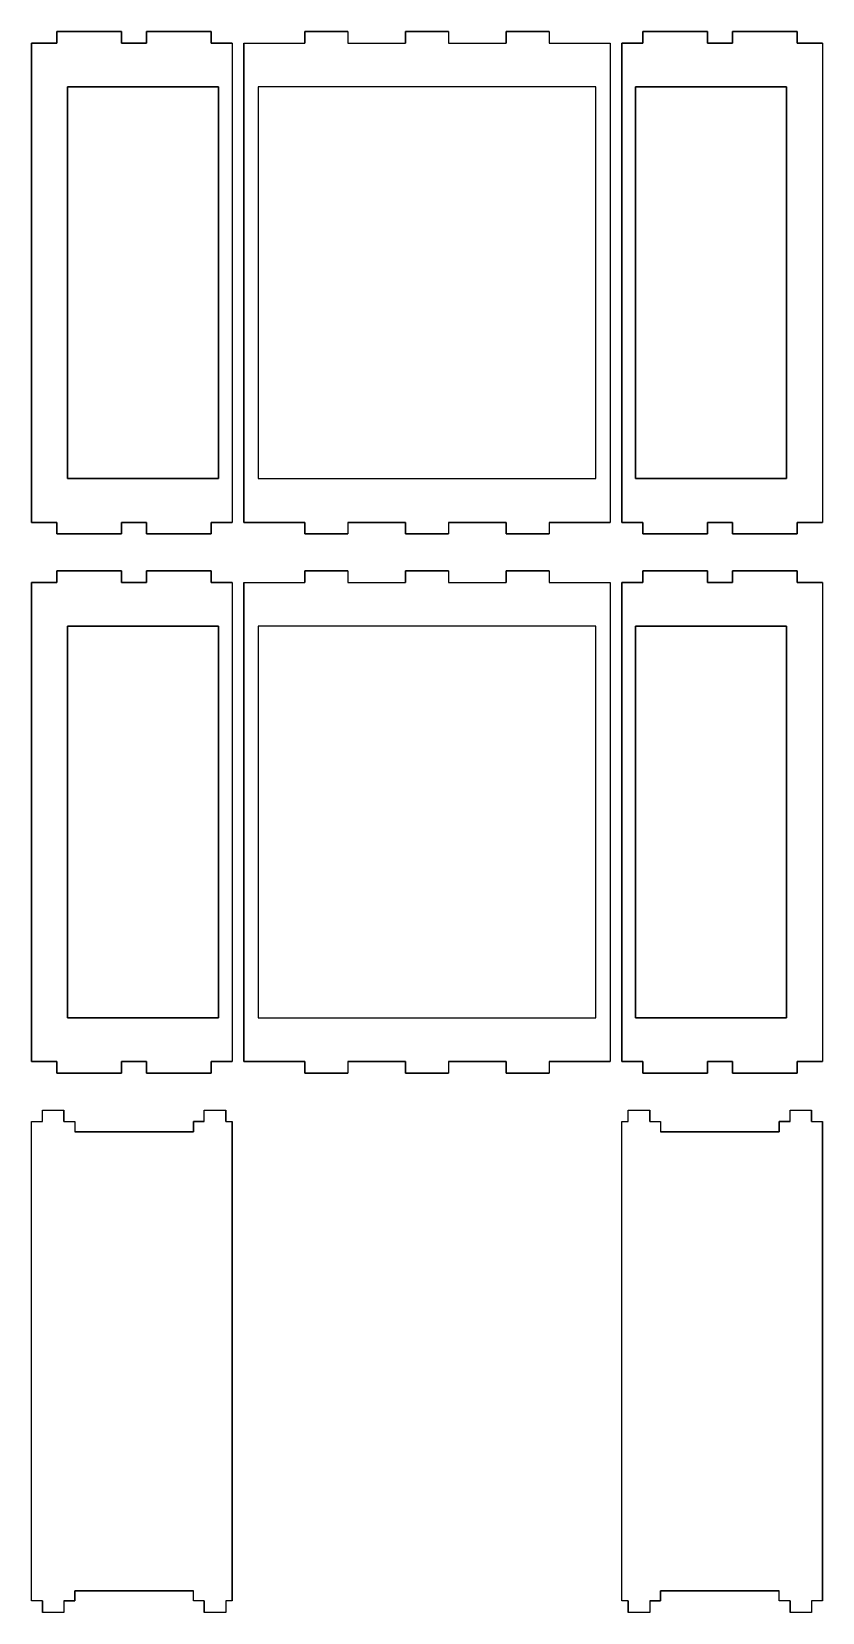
# Model space of a CAD drawing. Header units: millimetres. Extents: x 13 to 931, y 10 to 457.
# Drawn here: x 13 to 233, y 12.8 to 452.5 of the extents above; entities that cross this region are included whole.
import ezdxf

# ---------------------------------------------------------------- set-up
doc = ezdxf.new("R2010")
doc.units = ezdxf.units.MM
doc.layers.add('Inserts Sketch', color=7, linetype='Continuous')

msp = doc.modelspace()

# ---------------------------------------------------------------- linework, layer by layer
at = {"layer": 'Inserts Sketch'}
for p, q in [((13, 449.25, 250.65), (13, 315.95, 250.65)), ((13, 449.25, 250.65), (13, 315.95, 250.65)), ((20, 449.25, 250.65), (13, 449.25, 250.65)), ((13, 315.95, 250.65), (13, 449.25, 250.65)), ((13, 449.25, 250.65), (20, 449.25, 250.65)), ((13, 449.25, 250.65), (20, 449.25, 250.65)), ((20, 452.45, 250.65), (38, 452.45, 250.65)), ((20, 452.45, 250.65), (20, 449.25, 250.65)), ((20, 452.45, 250.65), (38, 452.45, 250.65)), ((20, 449.25, 250.65), (20, 452.45, 250.65)), ((20, 449.25, 250.65), (20, 452.45, 250.65)), ((38, 452.45, 250.65), (20, 452.45, 250.65)), ((38, 449.25, 250.65), (38, 452.45, 250.65)), ((38, 452.45, 250.65), (38, 449.25, 250.65)), ((38, 452.45, 250.65), (38, 449.25, 250.65)), ((38, 449.25, 250.65), (45, 449.25, 250.65)), ((38, 449.25, 250.65), (45, 449.25, 250.65)), ((45, 449.25, 250.65), (38, 449.25, 250.65)), ((45, 452.45, 250.65), (63, 452.45, 250.65)), ((45, 449.25, 250.65), (45, 452.45, 250.65)), ((45, 452.45, 250.65), (63, 452.45, 250.65)), ((63, 452.45, 250.65), (45, 452.45, 250.65)), ((45, 452.45, 250.65), (45, 449.25, 250.65)), ((45, 449.25, 250.65), (45, 452.45, 250.65)), ((63, 452.45, 250.65), (63, 449.25, 250.65)), ((63, 452.45, 250.65), (63, 449.25, 250.65)), ((63, 449.25, 250.65), (63, 452.45, 250.65)), ((63, 449.25, 250.65), (68.8, 449.25, 250.65)), ((63, 449.25, 250.65), (68.8, 449.25, 250.65)), ((68.8, 449.25, 250.65), (63, 449.25, 250.65)), ((68.8, 449.25, 250.65), (68.8, 315.95, 250.65)), ((68.8, 449.25, 250.65), (68.8, 315.95, 250.65)), ((68.8, 449.25, 250.65), (68.8, 315.95, 250.65)), ((72, 449.25, 250.65), (72, 315.95, 250.65)), ((72, 449.25, 250.65), (89, 449.25, 250.65)), ((72, 449.25, 250.65), (72, 315.95, 250.65)), ((72, 449.25, 250.65), (89, 449.25, 250.65)), ((72, 449.25, 250.65), (89, 449.25, 250.65)), ((72, 315.95, 250.65), (72, 449.25, 250.65)), ((89, 449.25, 250.65), (89, 452.45, 250.65)), ((89, 452.45, 250.65), (101, 452.45, 250.65)), ((89, 452.45, 250.65), (101, 452.45, 250.65)), ((89, 452.45, 250.65), (89, 449.25, 250.65)), ((101, 452.45, 250.65), (89, 452.45, 250.65)), ((89, 452.45, 250.65), (89, 449.25, 250.65)), ((101, 452.45, 250.65), (101, 449.25, 250.65)), ((101, 452.45, 250.65), (101, 449.25, 250.65)), ((101, 452.45, 250.65), (101, 449.25, 250.65)), ((101, 449.25, 250.65), (117, 449.25, 250.65)), ((101, 449.25, 250.65), (117, 449.25, 250.65)), ((101, 449.25, 250.65), (117, 449.25, 250.65)), ((117, 452.45, 250.65), (117, 449.25, 250.65)), ((117, 449.25, 250.65), (117, 452.45, 250.65)), ((117, 452.45, 250.65), (117, 449.25, 250.65)), ((117, 452.45, 250.65), (129, 452.45, 250.65)), ((117, 452.45, 250.65), (129, 452.45, 250.65)), ((129, 452.45, 250.65), (117, 452.45, 250.65)), ((129, 452.45, 250.65), (129, 449.25, 250.65)), ((129, 452.45, 250.65), (129, 449.25, 250.65)), ((129, 452.45, 250.65), (129, 449.25, 250.65)), ((129, 449.25, 250.65), (145, 449.25, 250.65)), ((129, 449.25, 250.65), (145, 449.25, 250.65)), ((129, 449.25, 250.65), (145, 449.25, 250.65)), ((145, 452.45, 250.65), (157, 452.45, 250.65)), ((145, 452.45, 250.65), (145, 449.25, 250.65)), ((157, 452.45, 250.65), (145, 452.45, 250.65)), ((145, 452.45, 250.65), (145, 449.25, 250.65)), ((145, 452.45, 250.65), (157, 452.45, 250.65)), ((145, 449.25, 250.65), (145, 452.45, 250.65)), ((157, 452.45, 250.65), (157, 449.25, 250.65)), ((157, 452.45, 250.65), (157, 449.25, 250.65)), ((157, 452.45, 250.65), (157, 449.25, 250.65)), ((157, 449.25, 250.65), (174, 449.25, 250.65)), ((157, 449.25, 250.65), (174, 449.25, 250.65)), ((157, 449.25, 250.65), (174, 449.25, 250.65)), ((174, 449.25, 250.65), (174, 315.95, 250.65)), ((174, 449.25, 250.65), (174, 315.95, 250.65)), ((174, 449.25, 250.65), (174, 315.95, 250.65)), ((177.2, 449.25, 250.65), (183, 449.25, 250.65)), ((177.2, 449.25, 250.65), (177.2, 315.95, 250.65)), ((177.2, 449.25, 250.65), (177.2, 315.95, 250.65)), ((177.2, 449.25, 250.65), (183, 449.25, 250.65)), ((183, 449.25, 250.65), (177.2, 449.25, 250.65)), ((177.2, 315.95, 250.65), (177.2, 449.25, 250.65)), ((183, 449.25, 250.65), (183, 452.45, 250.65)), ((183, 452.45, 250.65), (183, 449.25, 250.65)), ((183, 452.45, 250.65), (201, 452.45, 250.65)), ((183, 452.45, 250.65), (201, 452.45, 250.65)), ((183, 449.25, 250.65), (183, 452.45, 250.65)), ((201, 452.45, 250.65), (183, 452.45, 250.65)), ((201, 452.45, 250.65), (201, 449.25, 250.65)), ((201, 449.25, 250.65), (201, 452.45, 250.65)), ((201, 452.45, 250.65), (201, 449.25, 250.65)), ((208, 449.25, 250.65), (201, 449.25, 250.65)), ((201, 449.25, 250.65), (208, 449.25, 250.65)), ((201, 449.25, 250.65), (208, 449.25, 250.65)), ((208, 452.45, 250.65), (226, 452.45, 250.65)), ((208, 452.45, 250.65), (208, 449.25, 250.65)), ((208, 452.45, 250.65), (226, 452.45, 250.65)), ((226, 452.45, 250.65), (208, 452.45, 250.65)), ((208, 449.25, 250.65), (208, 452.45, 250.65)), ((208, 449.25, 250.65), (208, 452.45, 250.65)), ((226, 452.45, 250.65), (226, 449.25, 250.65)), ((226, 452.45, 250.65), (226, 449.25, 250.65)), ((226, 449.25, 250.65), (226, 452.45, 250.65)), ((233, 449.25, 250.65), (226, 449.25, 250.65)), ((226, 449.25, 250.65), (233, 449.25, 250.65)), ((226, 449.25, 250.65), (233, 449.25, 250.65)), ((233, 449.25, 250.65), (233, 315.95, 250.65)), ((233, 449.25, 250.65), (233, 315.95, 250.65)), ((233, 449.25, 250.65), (233, 315.95, 250.65)), ((23, 437.08, 250.65), (23, 328.12, 250.65)), ((65, 437.08, 250.65), (23, 437.08, 250.65)), ((23, 328.12, 250.65), (23, 437.08, 250.65)), ((23, 437.08, 250.65), (65, 437.08, 250.65)), ((23, 437.08, 250.65), (23, 328.12, 250.65)), ((65, 437.08, 250.65), (23, 437.08, 250.65)), ((65, 437.08, 250.65), (65, 328.12, 250.65)), ((65, 328.12, 250.65), (65, 437.08, 250.65)), ((65, 328.12, 250.65), (65, 437.08, 250.65)), ((170, 437.08, 250.65), (76, 437.08, 250.65)), ((76, 437.08, 250.65), (76, 328.12, 250.65)), ((76, 437.08, 250.65), (76, 328.12, 250.65)), ((76, 437.08, 250.65), (76, 328.12, 250.65)), ((170, 437.08, 250.65), (76, 437.08, 250.65)), ((170, 437.08, 250.65), (76, 437.08, 250.65)), ((170, 328.12, 250.65), (170, 437.08, 250.65)), ((170, 328.12, 250.65), (170, 437.08, 250.65)), ((170, 328.12, 250.65), (170, 437.08, 250.65)), ((223, 437.08, 250.65), (181, 437.08, 250.65)), ((181, 437.08, 250.65), (181, 328.12, 250.65)), ((181, 437.08, 250.65), (181, 328.12, 250.65)), ((181, 328.12, 250.65), (181, 437.08, 250.65)), ((223, 437.08, 250.65), (181, 437.08, 250.65)), ((181, 437.08, 250.65), (223, 437.08, 250.65)), ((223, 437.08, 250.65), (223, 328.12, 250.65)), ((223, 328.12, 250.65), (223, 437.08, 250.65)), ((223, 328.12, 250.65), (223, 437.08, 250.65)), ((65, 328.12, 250.65), (23, 328.12, 250.65)), ((23, 328.12, 250.65), (65, 328.12, 250.65)), ((23, 328.12, 250.65), (65, 328.12, 250.65)), ((76, 328.12, 250.65), (170, 328.12, 250.65)), ((76, 328.12, 250.65), (170, 328.12, 250.65)), ((76, 328.12, 250.65), (170, 328.12, 250.65)), ((181, 328.12, 250.65), (223, 328.12, 250.65)), ((223, 328.12, 250.65), (181, 328.12, 250.65)), ((181, 328.12, 250.65), (223, 328.12, 250.65)), ((20, 315.95, 250.65), (13, 315.95, 250.65)), ((20, 315.95, 250.65), (13, 315.95, 250.65)), ((13, 315.95, 250.65), (20, 315.95, 250.65)), ((20, 315.95, 250.65), (20, 312.75, 250.65)), ((20, 312.75, 250.65), (20, 315.95, 250.65)), ((20, 312.75, 250.65), (20, 315.95, 250.65)), ((38, 312.75, 250.65), (20, 312.75, 250.65)), ((20, 312.75, 250.65), (38, 312.75, 250.65)), ((38, 312.75, 250.65), (20, 312.75, 250.65)), ((38, 315.95, 250.65), (38, 312.75, 250.65)), ((38, 312.75, 250.65), (38, 315.95, 250.65)), ((38, 315.95, 250.65), (45, 315.95, 250.65)), ((38, 315.95, 250.65), (38, 312.75, 250.65)), ((45, 315.95, 250.65), (38, 315.95, 250.65)), ((45, 315.95, 250.65), (38, 315.95, 250.65)), ((45, 312.75, 250.65), (45, 315.95, 250.65)), ((45, 312.75, 250.65), (45, 315.95, 250.65)), ((45, 315.95, 250.65), (45, 312.75, 250.65)), ((63, 312.75, 250.65), (45, 312.75, 250.65)), ((63, 312.75, 250.65), (45, 312.75, 250.65)), ((45, 312.75, 250.65), (63, 312.75, 250.65)), ((63, 315.95, 250.65), (63, 312.75, 250.65)), ((63, 315.95, 250.65), (68.8, 315.95, 250.65)), ((63, 315.95, 250.65), (63, 312.75, 250.65)), ((68.8, 315.95, 250.65), (63, 315.95, 250.65)), ((68.8, 315.95, 250.65), (63, 315.95, 250.65)), ((63, 312.75, 250.65), (63, 315.95, 250.65)), ((72, 315.95, 250.65), (89, 315.95, 250.65)), ((72, 315.95, 250.65), (89, 315.95, 250.65)), ((89, 315.95, 250.65), (72, 315.95, 250.65)), ((89, 315.95, 250.65), (89, 312.75, 250.65)), ((89, 315.95, 250.65), (89, 312.75, 250.65)), ((89, 312.75, 250.65), (89, 315.95, 250.65)), ((89, 312.75, 250.65), (101, 312.75, 250.65)), ((101, 312.75, 250.65), (89, 312.75, 250.65)), ((101, 312.75, 250.65), (89, 312.75, 250.65)), ((101, 315.95, 250.65), (101, 312.75, 250.65)), ((101, 315.95, 250.65), (117, 315.95, 250.65)), ((117, 315.95, 250.65), (101, 315.95, 250.65)), ((101, 315.95, 250.65), (101, 312.75, 250.65)), ((101, 315.95, 250.65), (117, 315.95, 250.65)), ((101, 315.95, 250.65), (101, 312.75, 250.65)), ((117, 315.95, 250.65), (117, 312.75, 250.65)), ((117, 315.95, 250.65), (117, 312.75, 250.65)), ((117, 312.75, 250.65), (117, 315.95, 250.65)), ((129, 312.75, 250.65), (117, 312.75, 250.65)), ((129, 312.75, 250.65), (117, 312.75, 250.65)), ((117, 312.75, 250.65), (129, 312.75, 250.65)), ((129, 315.95, 250.65), (129, 312.75, 250.65)), ((129, 315.95, 250.65), (145, 315.95, 250.65)), ((129, 315.95, 250.65), (129, 312.75, 250.65)), ((129, 315.95, 250.65), (129, 312.75, 250.65)), ((145, 315.95, 250.65), (129, 315.95, 250.65)), ((129, 315.95, 250.65), (145, 315.95, 250.65)), ((145, 315.95, 250.65), (145, 312.75, 250.65)), ((145, 312.75, 250.65), (145, 315.95, 250.65)), ((145, 315.95, 250.65), (145, 312.75, 250.65)), ((145, 312.75, 250.65), (157, 312.75, 250.65)), ((157, 312.75, 250.65), (145, 312.75, 250.65)), ((157, 312.75, 250.65), (145, 312.75, 250.65)), ((157, 315.95, 250.65), (174, 315.95, 250.65)), ((157, 315.95, 250.65), (157, 312.75, 250.65)), ((157, 315.95, 250.65), (157, 312.75, 250.65)), ((174, 315.95, 250.65), (157, 315.95, 250.65)), ((157, 315.95, 250.65), (157, 312.75, 250.65)), ((157, 315.95, 250.65), (174, 315.95, 250.65)), ((183, 315.95, 250.65), (177.2, 315.95, 250.65)), ((177.2, 315.95, 250.65), (183, 315.95, 250.65)), ((183, 315.95, 250.65), (177.2, 315.95, 250.65)), ((183, 312.75, 250.65), (183, 315.95, 250.65)), ((183, 315.95, 250.65), (183, 312.75, 250.65)), ((183, 312.75, 250.65), (183, 315.95, 250.65)), ((201, 312.75, 250.65), (183, 312.75, 250.65)), ((201, 312.75, 250.65), (183, 312.75, 250.65)), ((183, 312.75, 250.65), (201, 312.75, 250.65)), ((201, 312.75, 250.65), (201, 315.95, 250.65)), ((208, 315.95, 250.65), (201, 315.95, 250.65)), ((201, 315.95, 250.65), (201, 312.75, 250.65)), ((201, 315.95, 250.65), (208, 315.95, 250.65)), ((208, 315.95, 250.65), (201, 315.95, 250.65)), ((201, 315.95, 250.65), (201, 312.75, 250.65)), ((208, 315.95, 250.65), (208, 312.75, 250.65)), ((208, 312.75, 250.65), (208, 315.95, 250.65)), ((208, 312.75, 250.65), (208, 315.95, 250.65)), ((226, 312.75, 250.65), (208, 312.75, 250.65)), ((208, 312.75, 250.65), (226, 312.75, 250.65)), ((226, 312.75, 250.65), (208, 312.75, 250.65)), ((226, 315.95, 250.65), (233, 315.95, 250.65)), ((226, 312.75, 250.65), (226, 315.95, 250.65)), ((233, 315.95, 250.65), (226, 315.95, 250.65)), ((233, 315.95, 250.65), (226, 315.95, 250.65)), ((226, 315.95, 250.65), (226, 312.75, 250.65)), ((226, 315.95, 250.65), (226, 312.75, 250.65)), ((13, 299.25, 250.65), (20, 299.25, 250.65)), ((13, 165.95, 250.65), (13, 299.25, 250.65)), ((13, 299.25, 250.65), (13, 165.95, 250.65)), ((20, 299.25, 250.65), (13, 299.25, 250.65)), ((13, 299.25, 250.65), (13, 165.95, 250.65)), ((13, 299.25, 250.65), (20, 299.25, 250.65)), ((20, 302.45, 250.65), (38, 302.45, 250.65)), ((20, 302.45, 250.65), (38, 302.45, 250.65)), ((20, 299.25, 250.65), (20, 302.45, 250.65)), ((20, 302.45, 250.65), (20, 299.25, 250.65)), ((38, 302.45, 250.65), (20, 302.45, 250.65)), ((20, 299.25, 250.65), (20, 302.45, 250.65)), ((38, 299.25, 250.65), (38, 302.45, 250.65)), ((38, 302.45, 250.65), (38, 299.25, 250.65)), ((38, 302.45, 250.65), (38, 299.25, 250.65)), ((38, 299.25, 250.65), (45, 299.25, 250.65)), ((38, 299.25, 250.65), (45, 299.25, 250.65)), ((45, 299.25, 250.65), (38, 299.25, 250.65)), ((45, 302.45, 250.65), (63, 302.45, 250.65)), ((45, 302.45, 250.65), (63, 302.45, 250.65)), ((45, 299.25, 250.65), (45, 302.45, 250.65)), ((45, 299.25, 250.65), (45, 302.45, 250.65)), ((63, 302.45, 250.65), (45, 302.45, 250.65)), ((45, 302.45, 250.65), (45, 299.25, 250.65)), ((63, 302.45, 250.65), (63, 299.25, 250.65)), ((63, 299.25, 250.65), (63, 302.45, 250.65)), ((63, 302.45, 250.65), (63, 299.25, 250.65)), ((63, 299.25, 250.65), (68.8, 299.25, 250.65)), ((63, 299.25, 250.65), (68.8, 299.25, 250.65)), ((68.8, 299.25, 250.65), (63, 299.25, 250.65)), ((68.8, 299.25, 250.65), (68.8, 165.95, 250.65)), ((68.8, 299.25, 250.65), (68.8, 165.95, 250.65)), ((68.8, 299.25, 250.65), (68.8, 165.95, 250.65)), ((72, 299.25, 250.65), (89, 299.25, 250.65)), ((72, 299.25, 250.65), (72, 165.95, 250.65)), ((72, 299.25, 250.65), (72, 165.95, 250.65)), ((72, 165.95, 250.65), (72, 299.25, 250.65)), ((72, 299.25, 250.65), (89, 299.25, 250.65)), ((72, 299.25, 250.65), (89, 299.25, 250.65)), ((89, 302.45, 250.65), (101, 302.45, 250.65)), ((89, 299.25, 250.65), (89, 302.45, 250.65)), ((89, 302.45, 250.65), (89, 299.25, 250.65)), ((101, 302.45, 250.65), (89, 302.45, 250.65)), ((89, 302.45, 250.65), (101, 302.45, 250.65)), ((89, 302.45, 250.65), (89, 299.25, 250.65)), ((101, 302.45, 250.65), (101, 299.25, 250.65)), ((101, 302.45, 250.65), (101, 299.25, 250.65)), ((101, 302.45, 250.65), (101, 299.25, 250.65)), ((101, 299.25, 250.65), (117, 299.25, 250.65)), ((101, 299.25, 250.65), (117, 299.25, 250.65)), ((101, 299.25, 250.65), (117, 299.25, 250.65)), ((117, 302.45, 250.65), (129, 302.45, 250.65)), ((117, 299.25, 250.65), (117, 302.45, 250.65)), ((117, 302.45, 250.65), (117, 299.25, 250.65)), ((117, 302.45, 250.65), (117, 299.25, 250.65)), ((117, 302.45, 250.65), (129, 302.45, 250.65)), ((129, 302.45, 250.65), (117, 302.45, 250.65)), ((129, 302.45, 250.65), (129, 299.25, 250.65)), ((129, 302.45, 250.65), (129, 299.25, 250.65)), ((129, 302.45, 250.65), (129, 299.25, 250.65)), ((129, 299.25, 250.65), (145, 299.25, 250.65)), ((129, 299.25, 250.65), (145, 299.25, 250.65)), ((129, 299.25, 250.65), (145, 299.25, 250.65)), ((157, 302.45, 250.65), (145, 302.45, 250.65)), ((145, 302.45, 250.65), (157, 302.45, 250.65)), ((145, 302.45, 250.65), (145, 299.25, 250.65)), ((145, 302.45, 250.65), (145, 299.25, 250.65)), ((145, 299.25, 250.65), (145, 302.45, 250.65)), ((145, 302.45, 250.65), (157, 302.45, 250.65)), ((157, 302.45, 250.65), (157, 299.25, 250.65)), ((157, 302.45, 250.65), (157, 299.25, 250.65)), ((157, 302.45, 250.65), (157, 299.25, 250.65)), ((157, 299.25, 250.65), (174, 299.25, 250.65)), ((157, 299.25, 250.65), (174, 299.25, 250.65)), ((157, 299.25, 250.65), (174, 299.25, 250.65)), ((174, 299.25, 250.65), (174, 165.95, 250.65)), ((174, 299.25, 250.65), (174, 165.95, 250.65)), ((174, 299.25, 250.65), (174, 165.95, 250.65)), ((177.2, 299.25, 250.65), (183, 299.25, 250.65)), ((177.2, 299.25, 250.65), (183, 299.25, 250.65)), ((183, 299.25, 250.65), (177.2, 299.25, 250.65)), ((177.2, 299.25, 250.65), (177.2, 165.95, 250.65)), ((177.2, 165.95, 250.65), (177.2, 299.25, 250.65)), ((177.2, 299.25, 250.65), (177.2, 165.95, 250.65)), ((183, 299.25, 250.65), (183, 302.45, 250.65)), ((183, 302.45, 250.65), (201, 302.45, 250.65)), ((183, 299.25, 250.65), (183, 302.45, 250.65)), ((201, 302.45, 250.65), (183, 302.45, 250.65)), ((183, 302.45, 250.65), (183, 299.25, 250.65)), ((183, 302.45, 250.65), (201, 302.45, 250.65)), ((201, 302.45, 250.65), (201, 299.25, 250.65)), ((201, 299.25, 250.65), (201, 302.45, 250.65)), ((201, 302.45, 250.65), (201, 299.25, 250.65)), ((201, 299.25, 250.65), (208, 299.25, 250.65)), ((201, 299.25, 250.65), (208, 299.25, 250.65)), ((208, 299.25, 250.65), (201, 299.25, 250.65)), ((208, 302.45, 250.65), (208, 299.25, 250.65)), ((208, 302.45, 250.65), (226, 302.45, 250.65)), ((208, 299.25, 250.65), (208, 302.45, 250.65)), ((208, 299.25, 250.65), (208, 302.45, 250.65)), ((226, 302.45, 250.65), (208, 302.45, 250.65)), ((208, 302.45, 250.65), (226, 302.45, 250.65)), ((226, 302.45, 250.65), (226, 299.25, 250.65)), ((226, 302.45, 250.65), (226, 299.25, 250.65)), ((226, 299.25, 250.65), (226, 302.45, 250.65)), ((226, 299.25, 250.65), (233, 299.25, 250.65)), ((233, 299.25, 250.65), (226, 299.25, 250.65)), ((226, 299.25, 250.65), (233, 299.25, 250.65)), ((233, 299.25, 250.65), (233, 165.95, 250.65)), ((233, 299.25, 250.65), (233, 165.95, 250.65)), ((233, 299.25, 250.65), (233, 165.95, 250.65)), ((23, 178.12, 250.65), (23, 287.08, 250.65)), ((23, 287.08, 250.65), (23, 178.12, 250.65)), ((65, 287.08, 250.65), (23, 287.08, 250.65)), ((65, 287.08, 250.65), (23, 287.08, 250.65)), ((23, 287.08, 250.65), (23, 178.12, 250.65)), ((23, 287.08, 250.65), (65, 287.08, 250.65)), ((65, 178.12, 250.65), (65, 287.08, 250.65)), ((65, 178.12, 250.65), (65, 287.08, 250.65)), ((65, 287.08, 250.65), (65, 178.12, 250.65)), ((170, 287.08, 250.65), (76, 287.08, 250.65)), ((170, 287.08, 250.65), (76, 287.08, 250.65)), ((76, 287.08, 250.65), (76, 178.12, 250.65)), ((170, 287.08, 250.65), (76, 287.08, 250.65)), ((76, 287.08, 250.65), (76, 178.12, 250.65)), ((76, 287.08, 250.65), (76, 178.12, 250.65)), ((170, 178.12, 250.65), (170, 287.08, 250.65)), ((170, 178.12, 250.65), (170, 287.08, 250.65)), ((170, 178.12, 250.65), (170, 287.08, 250.65)), ((181, 287.08, 250.65), (181, 178.12, 250.65)), ((181, 287.08, 250.65), (223, 287.08, 250.65)), ((181, 287.08, 250.65), (181, 178.12, 250.65)), ((223, 287.08, 250.65), (181, 287.08, 250.65)), ((181, 178.12, 250.65), (181, 287.08, 250.65)), ((223, 287.08, 250.65), (181, 287.08, 250.65)), ((223, 178.12, 250.65), (223, 287.08, 250.65)), ((223, 178.12, 250.65), (223, 287.08, 250.65)), ((223, 287.08, 250.65), (223, 178.12, 250.65)), ((23, 178.12, 250.65), (65, 178.12, 250.65)), ((23, 178.12, 250.65), (65, 178.12, 250.65)), ((65, 178.12, 250.65), (23, 178.12, 250.65)), ((76, 178.12, 250.65), (170, 178.12, 250.65)), ((76, 178.12, 250.65), (170, 178.12, 250.65)), ((76, 178.12, 250.65), (170, 178.12, 250.65)), ((223, 178.12, 250.65), (181, 178.12, 250.65)), ((181, 178.12, 250.65), (223, 178.12, 250.65)), ((181, 178.12, 250.65), (223, 178.12, 250.65)), ((20, 165.95, 250.65), (13, 165.95, 250.65)), ((13, 165.95, 250.65), (20, 165.95, 250.65)), ((20, 165.95, 250.65), (13, 165.95, 250.65)), ((20, 162.75, 250.65), (20, 165.95, 250.65)), ((20, 165.95, 250.65), (20, 162.75, 250.65)), ((20, 162.75, 250.65), (20, 165.95, 250.65)), ((38, 162.75, 250.65), (20, 162.75, 250.65)), ((20, 162.75, 250.65), (38, 162.75, 250.65)), ((38, 162.75, 250.65), (20, 162.75, 250.65)), ((45, 165.95, 250.65), (38, 165.95, 250.65)), ((38, 165.95, 250.65), (38, 162.75, 250.65)), ((38, 165.95, 250.65), (45, 165.95, 250.65)), ((45, 165.95, 250.65), (38, 165.95, 250.65)), ((38, 165.95, 250.65), (38, 162.75, 250.65)), ((38, 162.75, 250.65), (38, 165.95, 250.65)), ((45, 162.75, 250.65), (45, 165.95, 250.65)), ((45, 162.75, 250.65), (45, 165.95, 250.65)), ((45, 165.95, 250.65), (45, 162.75, 250.65)), ((63, 162.75, 250.65), (45, 162.75, 250.65)), ((63, 162.75, 250.65), (45, 162.75, 250.65)), ((45, 162.75, 250.65), (63, 162.75, 250.65)), ((68.8, 165.95, 250.65), (63, 165.95, 250.65)), ((63, 165.95, 250.65), (68.8, 165.95, 250.65)), ((63, 165.95, 250.65), (63, 162.75, 250.65)), ((63, 165.95, 250.65), (63, 162.75, 250.65)), ((63, 162.75, 250.65), (63, 165.95, 250.65)), ((68.8, 165.95, 250.65), (63, 165.95, 250.65)), ((89, 165.95, 250.65), (72, 165.95, 250.65)), ((72, 165.95, 250.65), (89, 165.95, 250.65)), ((72, 165.95, 250.65), (89, 165.95, 250.65)), ((89, 162.75, 250.65), (89, 165.95, 250.65)), ((89, 165.95, 250.65), (89, 162.75, 250.65)), ((89, 165.95, 250.65), (89, 162.75, 250.65)), ((101, 162.75, 250.65), (89, 162.75, 250.65)), ((89, 162.75, 250.65), (101, 162.75, 250.65)), ((101, 162.75, 250.65), (89, 162.75, 250.65)), ((101, 165.95, 250.65), (117, 165.95, 250.65)), ((117, 165.95, 250.65), (101, 165.95, 250.65)), ((101, 165.95, 250.65), (117, 165.95, 250.65)), ((101, 165.95, 250.65), (101, 162.75, 250.65)), ((101, 165.95, 250.65), (101, 162.75, 250.65)), ((101, 165.95, 250.65), (101, 162.75, 250.65)), ((117, 165.95, 250.65), (117, 162.75, 250.65)), ((117, 162.75, 250.65), (117, 165.95, 250.65)), ((117, 165.95, 250.65), (117, 162.75, 250.65)), ((129, 162.75, 250.65), (117, 162.75, 250.65)), ((129, 162.75, 250.65), (117, 162.75, 250.65)), ((117, 162.75, 250.65), (129, 162.75, 250.65)), ((145, 165.95, 250.65), (129, 165.95, 250.65)), ((129, 165.95, 250.65), (129, 162.75, 250.65)), ((129, 165.95, 250.65), (129, 162.75, 250.65)), ((129, 165.95, 250.65), (129, 162.75, 250.65)), ((129, 165.95, 250.65), (145, 165.95, 250.65)), ((129, 165.95, 250.65), (145, 165.95, 250.65)), ((145, 165.95, 250.65), (145, 162.75, 250.65)), ((145, 162.75, 250.65), (145, 165.95, 250.65)), ((145, 165.95, 250.65), (145, 162.75, 250.65)), ((145, 162.75, 250.65), (157, 162.75, 250.65)), ((157, 162.75, 250.65), (145, 162.75, 250.65)), ((157, 162.75, 250.65), (145, 162.75, 250.65)), ((174, 165.95, 250.65), (157, 165.95, 250.65)), ((157, 165.95, 250.65), (174, 165.95, 250.65)), ((157, 165.95, 250.65), (174, 165.95, 250.65)), ((157, 165.95, 250.65), (157, 162.75, 250.65)), ((157, 165.95, 250.65), (157, 162.75, 250.65)), ((157, 165.95, 250.65), (157, 162.75, 250.65)), ((177.2, 165.95, 250.65), (183, 165.95, 250.65)), ((183, 165.95, 250.65), (177.2, 165.95, 250.65)), ((183, 165.95, 250.65), (177.2, 165.95, 250.65)), ((183, 162.75, 250.65), (183, 165.95, 250.65)), ((183, 162.75, 250.65), (183, 165.95, 250.65)), ((183, 165.95, 250.65), (183, 162.75, 250.65)), ((201, 162.75, 250.65), (183, 162.75, 250.65)), ((201, 162.75, 250.65), (183, 162.75, 250.65)), ((183, 162.75, 250.65), (201, 162.75, 250.65)), ((208, 165.95, 250.65), (201, 165.95, 250.65)), ((201, 162.75, 250.65), (201, 165.95, 250.65)), ((201, 165.95, 250.65), (208, 165.95, 250.65)), ((208, 165.95, 250.65), (201, 165.95, 250.65)), ((201, 165.95, 250.65), (201, 162.75, 250.65)), ((201, 165.95, 250.65), (201, 162.75, 250.65)), ((208, 162.75, 250.65), (208, 165.95, 250.65)), ((208, 165.95, 250.65), (208, 162.75, 250.65)), ((208, 162.75, 250.65), (208, 165.95, 250.65)), ((208, 162.75, 250.65), (226, 162.75, 250.65)), ((226, 162.75, 250.65), (208, 162.75, 250.65)), ((226, 162.75, 250.65), (208, 162.75, 250.65)), ((233, 165.95, 250.65), (226, 165.95, 250.65)), ((226, 165.95, 250.65), (226, 162.75, 250.65)), ((226, 162.75, 250.65), (226, 165.95, 250.65)), ((226, 165.95, 250.65), (226, 162.75, 250.65)), ((226, 165.95, 250.65), (233, 165.95, 250.65)), ((233, 165.95, 250.65), (226, 165.95, 250.65)), ((16, 149.25, 250.65), (16, 152.45, 250.65)), ((16, 149.25, 250.65), (16, 152.45, 250.65)), ((16, 152.45, 250.65), (22, 152.45, 250.65)), ((16, 149.25, 250.65), (16, 152.45, 250.65)), ((16, 152.45, 250.65), (22, 152.45, 250.65)), ((16, 152.45, 250.65), (22, 152.45, 250.65)), ((22, 149.25, 250.65), (22, 152.45, 250.65)), ((22, 152.45, 250.65), (22, 149.25, 250.65)), ((22, 149.25, 250.65), (22, 152.45, 250.65)), ((61, 149.25, 250.65), (61, 152.45, 250.65)), ((61, 149.25, 250.65), (61, 152.45, 250.65)), ((61, 152.45, 250.65), (67, 152.45, 250.65)), ((61, 149.25, 250.65), (61, 152.45, 250.65)), ((61, 152.45, 250.65), (67, 152.45, 250.65)), ((61, 152.45, 250.65), (67, 152.45, 250.65)), ((67, 149.25, 250.65), (67, 152.45, 250.65)), ((67, 152.45, 250.65), (67, 149.25, 250.65)), ((67, 149.25, 250.65), (67, 152.45, 250.65)), ((179, 149.25, 250.65), (179, 152.45, 250.65)), ((179, 149.25, 250.65), (179, 152.45, 250.65)), ((179, 152.45, 250.65), (185, 152.45, 250.65)), ((179, 152.45, 250.65), (185, 152.45, 250.65)), ((179, 152.45, 250.65), (185, 152.45, 250.65)), ((179, 149.25, 250.65), (179, 152.45, 250.65)), ((185, 149.25, 250.65), (185, 152.45, 250.65)), ((185, 152.45, 250.65), (185, 149.25, 250.65)), ((185, 149.25, 250.65), (185, 152.45, 250.65)), ((224, 152.45, 250.65), (230, 152.45, 250.65)), ((224, 149.25, 250.65), (224, 152.45, 250.65)), ((224, 152.45, 250.65), (230, 152.45, 250.65)), ((224, 152.45, 250.65), (230, 152.45, 250.65)), ((224, 149.25, 250.65), (224, 152.45, 250.65)), ((224, 149.25, 250.65), (224, 152.45, 250.65)), ((230, 149.25, 250.65), (230, 152.45, 250.65)), ((230, 152.45, 250.65), (230, 149.25, 250.65)), ((230, 149.25, 250.65), (230, 152.45, 250.65)), ((13, 15.95, 250.65), (13, 149.25, 250.65)), ((13, 149.25, 250.65), (16, 149.25, 250.65)), ((13, 15.95, 250.65), (13, 149.25, 250.65)), ((13, 149.25, 250.65), (16, 149.25, 250.65)), ((13, 149.25, 250.65), (16, 149.25, 250.65)), ((13, 15.95, 250.65), (13, 149.25, 250.65)), ((22, 149.25, 250.65), (25, 149.25, 250.65)), ((22, 149.25, 250.65), (25, 149.25, 250.65)), ((22, 149.25, 250.65), (25, 149.25, 250.65)), ((25, 149.25, 250.65), (25, 146.45, 250.65)), ((25, 149.25, 250.65), (25, 146.45, 250.65)), ((25, 149.25, 250.65), (25, 146.45, 250.65)), ((58, 146.45, 250.65), (25, 146.45, 250.65)), ((25, 146.45, 250.65), (58, 146.45, 250.65)), ((25, 146.45, 250.65), (58, 146.45, 250.65)), ((58, 149.25, 250.65), (58, 146.45, 250.65)), ((58, 149.25, 250.65), (58, 146.45, 250.65)), ((61, 149.25, 250.65), (58, 149.25, 250.65)), ((58, 146.45, 250.65), (58, 149.25, 250.65)), ((58, 149.25, 250.65), (61, 149.25, 250.65)), ((61, 149.25, 250.65), (58, 149.25, 250.65)), ((67, 149.25, 250.65), (68.8, 149.25, 250.65)), ((67, 149.25, 250.65), (68.8, 149.25, 250.65)), ((67, 149.25, 250.65), (68.8, 149.25, 250.65)), ((68.8, 149.25, 250.65), (68.8, 15.95, 250.65)), ((68.8, 15.95, 250.65), (68.8, 149.25, 250.65)), ((68.8, 149.25, 250.65), (68.8, 15.95, 250.65)), ((177.2, 149.25, 250.65), (179, 149.25, 250.65)), ((177.2, 15.95, 250.65), (177.2, 149.25, 250.65)), ((177.2, 149.25, 250.65), (179, 149.25, 250.65)), ((177.2, 15.95, 250.65), (177.2, 149.25, 250.65)), ((177.2, 15.95, 250.65), (177.2, 149.25, 250.65)), ((177.2, 149.25, 250.65), (179, 149.25, 250.65)), ((185, 149.25, 250.65), (188, 149.25, 250.65)), ((185, 149.25, 250.65), (188, 149.25, 250.65)), ((185, 149.25, 250.65), (188, 149.25, 250.65)), ((188, 149.25, 250.65), (188, 146.45, 250.65)), ((188, 149.25, 250.65), (188, 146.45, 250.65)), ((188, 149.25, 250.65), (188, 146.45, 250.65)), ((188, 146.45, 250.65), (221, 146.45, 250.65)), ((221, 146.45, 250.65), (188, 146.45, 250.65)), ((188, 146.45, 250.65), (221, 146.45, 250.65)), ((221, 149.25, 250.65), (221, 146.45, 250.65)), ((221, 149.25, 250.65), (224, 149.25, 250.65)), ((221, 149.25, 250.65), (221, 146.45, 250.65)), ((224, 149.25, 250.65), (221, 149.25, 250.65)), ((224, 149.25, 250.65), (221, 149.25, 250.65)), ((221, 146.45, 250.65), (221, 149.25, 250.65)), ((230, 149.25, 250.65), (233, 149.25, 250.65)), ((230, 149.25, 250.65), (233, 149.25, 250.65)), ((230, 149.25, 250.65), (233, 149.25, 250.65)), ((233, 149.25, 250.65), (233, 15.95, 250.65)), ((233, 149.25, 250.65), (233, 15.95, 250.65)), ((233, 15.95, 250.65), (233, 149.25, 250.65)), ((58, 18.75, 250.65), (25, 18.75, 250.65)), ((25, 15.95, 250.65), (25, 18.75, 250.65)), ((58, 18.75, 250.65), (25, 18.75, 250.65)), ((25, 18.75, 250.65), (25, 15.95, 250.65)), ((25, 18.75, 250.65), (58, 18.75, 250.65)), ((25, 15.95, 250.65), (25, 18.75, 250.65)), ((58, 15.95, 250.65), (58, 18.75, 250.65)), ((58, 15.95, 250.65), (58, 18.75, 250.65)), ((58, 15.95, 250.65), (58, 18.75, 250.65)), ((188, 15.95, 250.65), (188, 18.75, 250.65)), ((221, 18.75, 250.65), (188, 18.75, 250.65)), ((188, 18.75, 250.65), (188, 15.95, 250.65)), ((188, 18.75, 250.65), (221, 18.75, 250.65)), ((188, 15.95, 250.65), (188, 18.75, 250.65)), ((221, 18.75, 250.65), (188, 18.75, 250.65)), ((221, 15.95, 250.65), (221, 18.75, 250.65)), ((221, 15.95, 250.65), (221, 18.75, 250.65)), ((221, 15.95, 250.65), (221, 18.75, 250.65)), ((16, 15.95, 250.65), (13, 15.95, 250.65)), ((16, 15.95, 250.65), (13, 15.95, 250.65)), ((16, 15.95, 250.65), (13, 15.95, 250.65)), ((16, 15.95, 250.65), (16, 12.75, 250.65)), ((16, 15.95, 250.65), (16, 12.75, 250.65)), ((16, 12.75, 250.65), (16, 15.95, 250.65)), ((22, 15.95, 250.65), (22, 12.75, 250.65)), ((22, 15.95, 250.65), (22, 12.75, 250.65)), ((25, 15.95, 250.65), (22, 15.95, 250.65)), ((22, 15.95, 250.65), (25, 15.95, 250.65)), ((22, 15.95, 250.65), (22, 12.75, 250.65)), ((22, 15.95, 250.65), (25, 15.95, 250.65)), ((61, 15.95, 250.65), (58, 15.95, 250.65)), ((61, 15.95, 250.65), (58, 15.95, 250.65)), ((61, 15.95, 250.65), (58, 15.95, 250.65)), ((61, 15.95, 250.65), (61, 12.75, 250.65)), ((61, 15.95, 250.65), (61, 12.75, 250.65)), ((61, 12.75, 250.65), (61, 15.95, 250.65)), ((67, 15.95, 250.65), (67, 12.75, 250.65)), ((68.8, 15.95, 250.65), (67, 15.95, 250.65)), ((67, 15.95, 250.65), (67, 12.75, 250.65)), ((67, 15.95, 250.65), (67, 12.75, 250.65)), ((68.8, 15.95, 250.65), (67, 15.95, 250.65)), ((68.8, 15.95, 250.65), (67, 15.95, 250.65)), ((179, 15.95, 250.65), (177.2, 15.95, 250.65)), ((179, 15.95, 250.65), (177.2, 15.95, 250.65)), ((179, 15.95, 250.65), (177.2, 15.95, 250.65)), ((179, 12.75, 250.65), (179, 15.95, 250.65)), ((179, 15.95, 250.65), (179, 12.75, 250.65)), ((179, 15.95, 250.65), (179, 12.75, 250.65)), ((185, 15.95, 250.65), (185, 12.75, 250.65)), ((188, 15.95, 250.65), (185, 15.95, 250.65)), ((185, 15.95, 250.65), (188, 15.95, 250.65)), ((185, 15.95, 250.65), (188, 15.95, 250.65)), ((185, 15.95, 250.65), (185, 12.75, 250.65)), ((185, 15.95, 250.65), (185, 12.75, 250.65)), ((224, 15.95, 250.65), (221, 15.95, 250.65)), ((224, 15.95, 250.65), (221, 15.95, 250.65)), ((224, 15.95, 250.65), (221, 15.95, 250.65)), ((224, 12.75, 250.65), (224, 15.95, 250.65)), ((224, 15.95, 250.65), (224, 12.75, 250.65)), ((224, 15.95, 250.65), (224, 12.75, 250.65)), ((230, 15.95, 250.65), (230, 12.75, 250.65)), ((233, 15.95, 250.65), (230, 15.95, 250.65)), ((233, 15.95, 250.65), (230, 15.95, 250.65)), ((230, 15.95, 250.65), (230, 12.75, 250.65)), ((233, 15.95, 250.65), (230, 15.95, 250.65)), ((230, 15.95, 250.65), (230, 12.75, 250.65)), ((22, 12.75, 250.65), (16, 12.75, 250.65)), ((22, 12.75, 250.65), (16, 12.75, 250.65)), ((22, 12.75, 250.65), (16, 12.75, 250.65)), ((67, 12.75, 250.65), (61, 12.75, 250.65)), ((67, 12.75, 250.65), (61, 12.75, 250.65)), ((67, 12.75, 250.65), (61, 12.75, 250.65)), ((185, 12.75, 250.65), (179, 12.75, 250.65)), ((185, 12.75, 250.65), (179, 12.75, 250.65)), ((185, 12.75, 250.65), (179, 12.75, 250.65)), ((230, 12.75, 250.65), (224, 12.75, 250.65)), ((230, 12.75, 250.65), (224, 12.75, 250.65)), ((230, 12.75, 250.65), (224, 12.75, 250.65))]:
    msp.add_line(p, q, dxfattribs=at)

doc.saveas('drawing.dxf')
